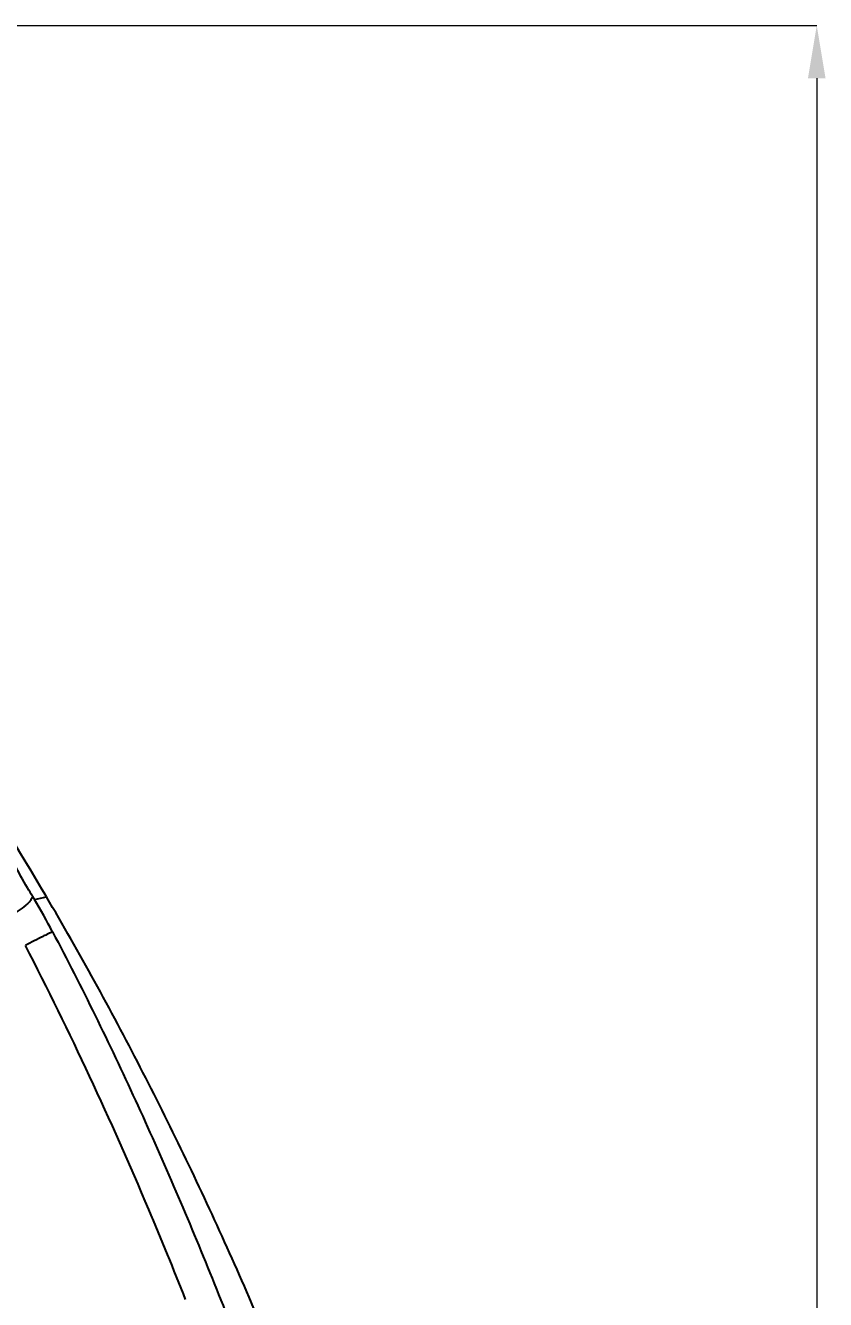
# Model space of a CAD drawing. Extents: x 0 to 1239, y 0 to 509.
# Drawn here: x 288.2 to 348.9, y 183.5 to 280.1 of the extents above; entities that cross this region are included whole.
import ezdxf

# ---------------------------------------------------------------- set-up
doc = ezdxf.new("R2010")
doc.units = 0
doc.header["$LTSCALE"] = 10
doc.header["$MEASUREMENT"] = 0
doc.header["$PDMODE"] = 3
doc.header["$PDSIZE"] = -10
doc.layers.get('0').update_dxf_attribs({"linetype": 'CONTINUOUS'})
doc.layers.get('DEFPOINTS').update_dxf_attribs({"linetype": 'CONTINUOUS'})
doc.styles.add('Daelim Dimension', font='')
doc.styles.get('Daelim Dimension').set_extended_font_data('NanumGothic')
doc.dimstyles.new('DEFAULT', dxfattribs={"dimscale": 2, "dimtxt": 2, "dimasz": 2, "dimexe": 0, "dimexo": 2, "dimgap": 1, "dimtad": 1, "dimdec": 1, "dimzin": 9, "dimdsep": 46, "dimtxsty": 'Daelim Dimension', "dimcen": 0.5, "dimclrd": 252, "dimclre": 252, "dimclrt": 3, "dimadec": 1, "dimazin": 0, "dimtfac": 1, "dimtdec": 1, "dimtix": 1, "dimtmove": 0, "dimatfit": 3, "dimfxl": 1, "dimtolj": 1, "dimtzin": 1, "dimlwd": 9, "dimlwe": 9, "dimarcsym": 0})

# ---------------------------------------------------------------- blocks, each defined once
blk = doc.blocks.new('*D3')
at = {"color": 5, "lineweight": 9, "ltscale": 0.5, "transparency": 16777216}
for p, q in [((239.661, 280.105), (348.211, 280.105)), ((348.211, 276.105), (348.211, 73.467)), ((322.728, 69.467), (348.211, 69.467))]:
    blk.add_line(p, q, dxfattribs=at)
at = {"color": 5, "ltscale": 0.5, "transparency": 16777216}
for points in [[(347.545, 276.105), (348.878, 276.105), (348.211, 280.105)], [(347.545, 73.467), (348.878, 73.467), (348.211, 69.467)]]:
    blk.add_solid(points, dxfattribs=at)
at = {"layer": 'DEFPOINTS', "color": 0, "ltscale": 0.5, "transparency": 16777216}
for p in [(235.661, 280.105), (318.728, 69.467), (348.211, 69.467)]:
    blk.add_point(p, dxfattribs=at)
at = {"color": 7, "ltscale": 0.5, "transparency": 16777216, "insert": (342.975, 174.786), "char_height": 6, "attachment_point": 5, "rotation": 90, "style": 'Daelim Dimension'}
blk.add_mtext('\\A1;211', dxfattribs=at)
blk = doc.blocks.new('*D4')
at = {"color": 5, "lineweight": 9, "ltscale": 0.5, "transparency": 16777216}
for p, q in [((234.885, 231.775), (206.744, 231.775)), ((206.744, 72.896), (206.744, 227.775)), ((297.395, 68.896), (206.744, 68.896))]:
    blk.add_line(p, q, dxfattribs=at)
at = {"color": 5, "ltscale": 0.5, "transparency": 16777216}
for points in [[(206.077, 227.775), (207.411, 227.775), (206.744, 231.775)], [(206.077, 72.896), (207.411, 72.896), (206.744, 68.896)]]:
    blk.add_solid(points, dxfattribs=at)
at = {"layer": 'DEFPOINTS', "color": 0, "ltscale": 0.5, "transparency": 16777216}
for p in [(206.744, 231.775), (238.885, 231.775), (301.395, 68.896)]:
    blk.add_point(p, dxfattribs=at)
at = {"color": 7, "ltscale": 0.5, "transparency": 16777216, "insert": (201.474, 150.336), "char_height": 6, "attachment_point": 5, "rotation": 90, "style": 'Daelim Dimension'}
blk.add_mtext('\\A1;163', dxfattribs=at)

msp = doc.modelspace()

# ---------------------------------------------------------------- linework, layer by layer
at = {"color": 9, "linetype": 'Continuous'}
msp.add_line((288.876, 213.819), (289.792, 214.012), dxfattribs=at)
for centre, radius, start, end in [((399.58, 279.666), 128.807, 210.61825, 210.7445), ((244.692, 187.424), 51.468, 27.70462, 30.85352)]:
    msp.add_arc(centre, radius, start, end, dxfattribs=at)
at = {"color": 7, "linetype": 'Continuous'}
for points, start_tangent, end_tangent in [([(289.792, 214.012), (288.366, 216.406), (283.952, 223.48)], (-0.508324, 0.861166), (-0.544822, 0.838552)), ([(326.185, 102.923), (325.791, 106.584), (325.357, 110.24), (324.35, 117.534), (323.134, 124.795), (321.709, 132.018), (318.25, 146.331), (314.005, 160.431), (309.015, 174.284), (303.304, 187.856), (296.9, 201.114), (289.792, 214.012)], (-0.100168, 0.99497), (-0.508324, 0.861166))]:
    msp.add_spline(points, degree=3, dxfattribs=dict(at, start_tangent=start_tangent, end_tangent=end_tangent))
at = {"color": 9, "linetype": 'Continuous'}
for points, start_tangent, end_tangent in [([(288.731, 214.063), (288.362, 214.692), (287.362, 216.46)], (-0.509952, 0.860203), (-0.486555, 0.87365)), ([(288.731, 214.063), (288.705, 213.945), (288.614, 213.79), (288.453, 213.601), (288.227, 213.389), (287.635, 212.949), (286.998, 212.576)], (0.032707, -0.999465), (-0.88695, -0.461865)), ([(290.259, 211.352), (290.176, 211.323), (290.027, 211.259), (289.809, 211.158), (289.532, 211.023), (288.866, 210.685), (288.198, 210.333)], (-0.971763, -0.235959), (-0.881272, -0.47261)), ([(290.255, 211.36), (296.538, 198.587), (299.43, 192.089), (302.181, 185.513), (307.276, 172.142), (309.604, 165.365), (311.773, 158.543), (315.651, 144.784), (318.943, 130.864), (321.609, 116.784), (323.562, 102.629)], (0.466071, -0.884747), (0.115257, -0.993336)), ([(300.343, 183.481), (297.548, 190.314), (288.198, 210.333)], (-0.367797, 0.929906), (-0.45791, 0.888999))]:
    msp.add_spline(points, degree=3, dxfattribs=dict(at, start_tangent=start_tangent, end_tangent=end_tangent))

# ---------------------------------------------------------------- dimensions: what is measured, and where the dimension line sits
at = {"color": 5, "ltscale": 0.5}
dim = msp.add_linear_dim(base=(348.211, 69.467), p1=(235.661, 280.105), p2=(318.728, 69.467), angle=90, dimstyle='DEFAULT', override={"dimtxt": 3, "dimdec": 0, "dimclrd": 5, "dimclre": 5, "dimclrt": 7}, dxfattribs=at)
dim.commit()
dim.dimension.update_dxf_attribs({"geometry": '*D3', "text_midpoint": (348.211, 174.786), "dimtype": 160})
dim = msp.add_linear_dim(base=(206.744, 231.775), p1=(301.395, 68.896), p2=(238.885, 231.775), angle=90, dimstyle='DEFAULT', override={"dimtxt": 3, "dimdec": 0, "dimclrd": 5, "dimclre": 5, "dimclrt": 7}, dxfattribs=at)
dim.commit()
dim.dimension.update_dxf_attribs({"geometry": '*D4', "text_midpoint": (201.474, 150.336)})

doc.saveas('drawing.dxf')
